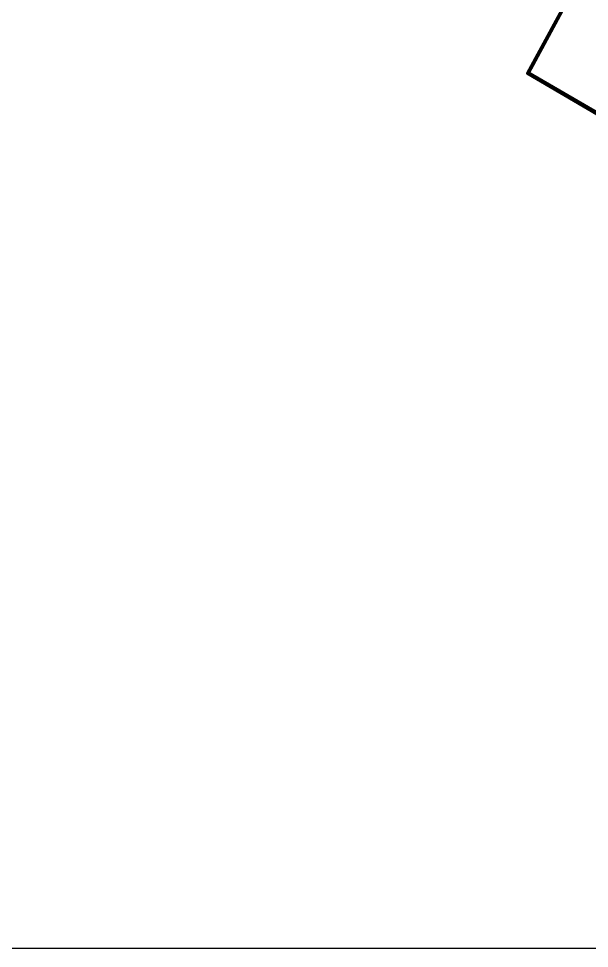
# Model space of a CAD drawing. Header units: millimetres. Extents: x 1379499 to 1411715, y 5652947 to 5671991.
# Drawn here: x 1402561 to 1404402, y 5652947 to 5655945 of the extents above; entities that cross this region are included whole.
import ezdxf

# ---------------------------------------------------------------- set-up
doc = ezdxf.new("R2010")
doc.units = ezdxf.units.MM
doc.layers.add('межа по генплану', color=7, linetype='Continuous')
doc.layers.add('на область', color=5, linetype='Continuous')
picture_1 = doc.add_image_def('image1.bmp', size_in_pixel=(3370, 2384))

msp = doc.modelspace()

# ---------------------------------------------------------------- linework, layer by layer
at = {"layer": 'межа по генплану', "color": 3, "lineweight": 70}
msp.add_lwpolyline([(1404428.1, 5655635.4), (1404202.5, 5655767.3), (1404347, 5656035)], dxfattribs=at)
at = {"layer": 'межа по генплану', "color": 5, "lineweight": 70}
msp.add_lwpolyline([(1404428.1, 5655635.4), (1404202.5, 5655767.3), (1404347, 5656035)], dxfattribs=at)
at = {"layer": 'межа по генплану', "color": 1, "lineweight": 70}
msp.add_lwpolyline([(1404430.6, 5655638.2), (1404204.9, 5655770.1), (1404349.4, 5656037.8)], dxfattribs=at)

# ---------------------------------------------------------------- pictures from other files: only their frames are drawn
at = {"layer": 'на область', "color": 7, "lineweight": -2}
image = msp.add_image(picture_1, insert=(1395288.6, 5652947), size_in_units=(16426, 11620.1), dxfattribs=at)
image.dxf.flags = 7

doc.saveas('drawing.dxf')
